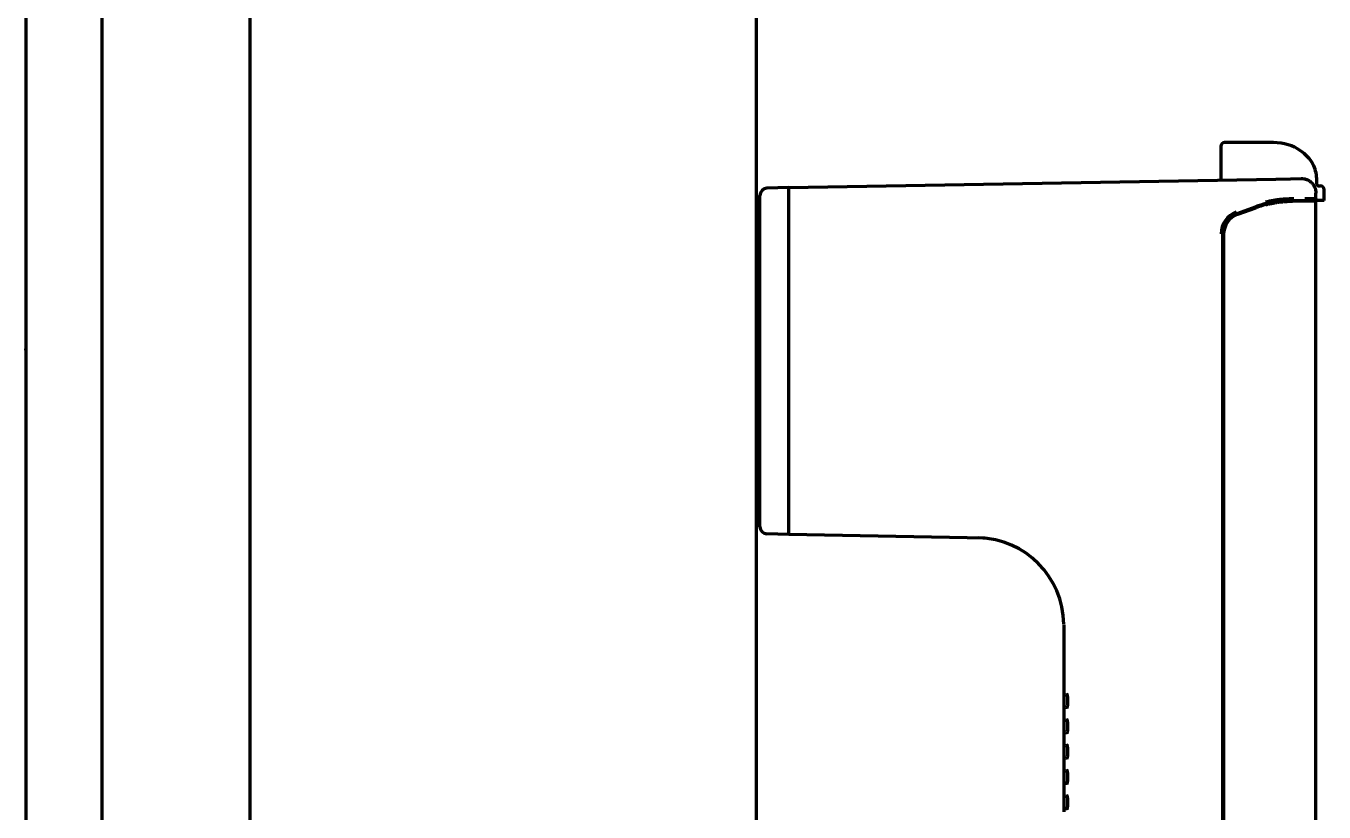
# Model space of a CAD drawing. Header units: inches. Extents: x -3077 to 7201, y 316 to 5463.
# Drawn here: x 5379.3 to 5558.8, y 2873.4 to 2982.1 of the extents above; entities that cross this region are included whole.
import ezdxf

# ---------------------------------------------------------------- set-up
doc = ezdxf.new("R2010")
doc.units = ezdxf.units.IN

msp = doc.modelspace()

# ---------------------------------------------------------------- linework, layer by layer
at = {"linetype": 'Continuous', "lineweight": 70}
for p, q in [((5379.28, 3749.16), (5379.28, 2083.96)), ((5410.28, 2109.76), (5410.28, 3747.76)), ((5480.28, 2099.76), (5480.28, 3747.76)), ((5389.79, 3697.81), (5389.79, 2350.51)), ((5544.53, 2965.48), (5544.53, 2960.8)), ((5546.01, 2965.98), (5545.03, 2965.98)), ((5551.69, 2965.98), (5546.01, 2965.98)), ((5551.78, 2965.98), (5551.69, 2965.98)), ((5484.78, 2959.76), (5552.12, 2960.93)), ((5552.12, 2960.93), (5554.14, 2960.97)), ((5554.14, 2960.97), (5555.62, 2960.99)), ((5557.78, 2960.23), (5557.78, 2960.98)), ((5558.02, 2959.98), (5558.27, 2959.98)), ((5558.27, 2959.98), (5558.28, 2959.98)), ((5484.78, 2959.76), (5481.74, 2959.65)), ((5556.12, 2958.23), (5557.66, 2958.23)), ((5557.66, 2958.23), (5557.66, 2958.99)), ((5558.78, 2957.98), (5558.78, 2959.48)), ((5480.78, 2956.5), (5480.28, 2956.49)), ((5546.75, 2956.15), (5549.29, 2957.08)), ((5546.77, 2956.05), (5549.26, 2956.96)), ((5546.85, 2956.05), (5549.34, 2956.96)), ((5554.42, 2957.86), (5553.72, 2957.86)), ((5554.42, 2957.98), (5555.88, 2957.98)), ((5556, 2957.86), (5554.42, 2957.86)), ((5555.88, 2957.98), (5557.41, 2957.98)), ((5557.6, 2957.86), (5556, 2957.86)), ((5557.7, 2957.98), (5557.41, 2957.98)), ((5557.6, 2957.86), (5557.6, 2837.76)), ((5557.7, 2957.98), (5557.75, 2957.98)), ((5558, 2957.98), (5557.75, 2957.98)), ((5558.27, 2957.98), (5558, 2957.98)), ((5558.77, 2957.98), (5558.27, 2957.98)), ((5558.78, 2957.98), (5558.77, 2957.98)), ((5544.78, 2778.65), (5544.78, 2953.33)), ((5544.83, 2778.72), (5544.83, 2953.27)), ((5544.9, 2778.72), (5544.9, 2953.27)), ((5480.78, 2935.94), (5480.78, 2936.09)), ((5484.78, 2935.94), (5484.78, 2936.09)), ((5480.28, 2915.02), (5480.78, 2915.01)), ((5484.78, 2911.76), (5481.74, 2911.86)), ((5511.9, 2911.28), (5484.78, 2911.76)), ((5522.78, 2899.3), (5522.78, 2890.12)), ((5522.78, 2887.44), (5522.78, 2887.42)), ((5522.78, 2887.39), (5522.78, 2886.62)), ((5522.78, 2883.94), (5522.78, 2883.92)), ((5522.78, 2883.89), (5522.78, 2883.12)), ((5522.78, 2880.44), (5522.78, 2880.42)), ((5522.78, 2880.39), (5522.78, 2879.62)), ((5522.78, 2876.94), (5522.78, 2876.92)), ((5522.78, 2876.89), (5522.78, 2876.12)), ((5522.78, 2876.09), (5522.79, 2875.92)), ((5522.8, 2875.77), (5522.8, 2875.64)), ((5522.78, 2873.44), (5522.78, 2873.42))]:
    msp.add_line(p, q, dxfattribs=at)
for centre, radius, start, end in [((5545.03, 2965.48), 0.5, 90, 180), ((5558.03, 2960.23), 0.25, 180, 270), ((5558.28, 2959.48), 0.5, 0, 90), ((5481.78, 2958.65), 1, 92, 180), ((5547.8, 2953.33), 3.25, 110, 180), ((5547.78, 2953.33), 3, 110, 180), ((5481.78, 2912.86), 1, 180, 268), ((5510.78, 2899.3), 12, 0.4104, 89)]:
    msp.add_arc(centre, radius, start, end, dxfattribs=at)
for centre, major_axis, ratio, start_param, end_param in [((5554.42, 2942.98), (-15, 0), 1, 4.956748, 5.061455), ((5554.42, 2942.89), (0, 14.97), 0.996917, 0.249261, 0.348036), ((5547.78, 2953.27), (0, 2.96), 0.996917, 0.348075, 1.570796), ((5547.85, 2953.27), (0, 2.96), 0.996917, 0.348075, 1.570796)]:
    msp.add_ellipse(centre, major_axis=major_axis, ratio=ratio, start_param=start_param, end_param=end_param, dxfattribs=at)
for points, knots in [([(5557.78, 2960.98), (5557.73, 2961.72), (5557.36, 2963.19), (5555.23, 2965.33), (5553.25, 2965.94), (5551.78, 2965.98)], [0, 0, 0, 0, 0.244195, 0.538911, 1, 1, 1, 1]), ([(5555.62, 2960.99), (5555.76, 2960.99), (5555.89, 2960.98), (5556.08, 2960.95), (5556.15, 2960.93), (5556.24, 2960.91), (5556.27, 2960.9), (5556.34, 2960.87), (5556.37, 2960.86), (5556.52, 2960.8), (5556.64, 2960.74), (5556.78, 2960.65), (5556.8, 2960.63), (5556.86, 2960.59), (5556.88, 2960.57), (5556.96, 2960.51), (5557.01, 2960.47), (5557.15, 2960.33), (5557.24, 2960.23), (5557.33, 2960.09), (5557.35, 2960.06), (5557.38, 2960), (5557.4, 2959.98), (5557.45, 2959.89), (5557.5, 2959.77), (5557.55, 2959.65), (5557.58, 2959.55), (5557.59, 2959.52), (5557.6, 2959.45), (5557.61, 2959.42), (5557.64, 2959.26), (5557.66, 2959.13), (5557.66, 2958.99)], [0, 0, 0, 0, 0.125, 0.125, 0.1875, 0.1875, 0.21875, 0.21875, 0.25, 0.25, 0.375, 0.375, 0.40625, 0.40625, 0.4375, 0.4375, 0.5, 0.5, 0.625, 0.625, 0.65625, 0.65625, 0.6875, 0.6875, 0.75, 0.8125, 0.8125, 0.84375, 0.84375, 0.875, 0.875, 1, 1, 1, 1]), ([(5480.78, 2936.09), (5480.78, 2936.83), (5480.78, 2937.56), (5480.78, 2939.02), (5480.78, 2940.47), (5480.78, 2941.88), (5480.78, 2943.28), (5480.78, 2943.97), (5480.78, 2944.99), (5480.78, 2945.42), (5480.78, 2945.83), (5480.78, 2946), (5480.78, 2946.09), (5480.78, 2946.34), (5480.78, 2946.5), (5480.78, 2946.99), (5480.78, 2947.32), (5480.78, 2947.8), (5480.78, 2947.96), (5480.78, 2948.27), (5480.78, 2948.43), (5480.78, 2949.21), (5480.78, 2949.8), (5480.78, 2950.95), (5480.78, 2951.5), (5480.78, 2952.29), (5480.78, 2952.55), (5480.78, 2952.93), (5480.78, 2953.05), (5480.78, 2953.24), (5480.78, 2953.3), (5480.78, 2953.42), (5480.78, 2953.48), (5480.78, 2954.01), (5480.78, 2954.46), (5480.78, 2955.28), (5480.78, 2955.66), (5480.78, 2956.18), (5480.78, 2956.35), (5480.78, 2956.59), (5480.78, 2956.66), (5480.78, 2956.82), (5480.78, 2956.89), (5480.78, 2957.24), (5480.78, 2957.49), (5480.78, 2957.91), (5480.78, 2958.26), (5480.78, 2958.47), (5480.78, 2958.55), (5480.78, 2958.56), (5480.78, 2958.58), (5480.78, 2958.6), (5480.78, 2958.61), (5480.78, 2958.64), (5480.78, 2958.65), (5480.78, 2958.65)], [0, 0, 0, 0, 0.062533, 0.062533, 0.125065, 0.187598, 0.187598, 0.25013, 0.25013, 0.281397, 0.289213, 0.289213, 0.29703, 0.29703, 0.312663, 0.312663, 0.343929, 0.343929, 0.359562, 0.359562, 0.375196, 0.375196, 0.437728, 0.437728, 0.500261, 0.500261, 0.531527, 0.531527, 0.54716, 0.54716, 0.554977, 0.554977, 0.562793, 0.562793, 0.625326, 0.625326, 0.687859, 0.687859, 0.719125, 0.719125, 0.734758, 0.734758, 0.750391, 0.750391, 0.812924, 0.812924, 0.875456, 0.937989, 0.937989, 0.945806, 0.945806, 0.953622, 0.969255, 0.969255, 1, 1, 1, 1]), ([(5484.78, 2936.09), (5484.78, 2939.27), (5484.78, 2945.54), (5484.78, 2953.37), (5484.78, 2958.55), (5484.78, 2959.76), (5484.78, 2959.76)], [0, 0, 0, 0, 0.250016, 0.500033, 0.750049, 1, 1, 1, 1]), ([(5550.75, 2957.78), (5550.84, 2957.8), (5550.93, 2957.82), (5551.11, 2957.86), (5551.2, 2957.88), (5551.47, 2957.93), (5551.82, 2958), (5552.16, 2958.05), (5552.42, 2958.09), (5552.5, 2958.1), (5552.67, 2958.12), (5552.75, 2958.13), (5553, 2958.15), (5553.16, 2958.17), (5553.47, 2958.19), (5553.63, 2958.2), (5553.92, 2958.22), (5554.06, 2958.22), (5554.24, 2958.23), (5554.27, 2958.23), (5554.34, 2958.23), (5554.44, 2958.23), (5554.54, 2958.23), (5554.6, 2958.23)], [0, 0, 0, 0, 0.0625, 0.0625, 0.125, 0.125, 0.25, 0.375, 0.375, 0.4375, 0.4375, 0.5, 0.5, 0.625, 0.625, 0.75, 0.75, 0.875, 0.875, 0.90625, 0.90625, 0.9375, 1, 1, 1, 1]), ([(5557.66, 2958.23), (5557.66, 2958.21), (5557.66, 2958.2), (5557.65, 2958.17), (5557.65, 2958.17), (5557.65, 2958.15), (5557.64, 2958.14), (5557.63, 2958.12), (5557.63, 2958.11), (5557.61, 2958.09), (5557.61, 2958.08), (5557.6, 2958.07), (5557.59, 2958.06), (5557.57, 2958.04), (5557.56, 2958.03), (5557.54, 2958.02), (5557.53, 2958.01), (5557.52, 2958.01), (5557.5, 2958), (5557.49, 2957.99), (5557.47, 2957.99), (5557.47, 2957.99), (5557.44, 2957.98), (5557.42, 2957.98), (5557.41, 2957.98)], [0, 0, 0, 0, 0.125, 0.125, 0.1875, 0.1875, 0.25, 0.25, 0.375, 0.375, 0.4375, 0.4375, 0.5, 0.5, 0.625, 0.625, 0.6875, 0.6875, 0.75, 0.8125, 0.8125, 0.875, 0.875, 1, 1, 1, 1]), ([(5550.74, 2957.39), (5550.83, 2957.41), (5550.91, 2957.44), (5551.04, 2957.47), (5551.08, 2957.48), (5551.17, 2957.49), (5551.21, 2957.5), (5551.42, 2957.55), (5551.59, 2957.58), (5551.92, 2957.64), (5552.08, 2957.67), (5552.4, 2957.72), (5552.56, 2957.74), (5552.76, 2957.76), (5552.8, 2957.77), (5552.88, 2957.78), (5552.92, 2957.78), (5553.03, 2957.79), (5553.11, 2957.8), (5553.34, 2957.82), (5553.48, 2957.83), (5553.77, 2957.84), (5553.9, 2957.85), (5554.17, 2957.85), (5554.3, 2957.86), (5554.42, 2957.86)], [0, 0, 0, 0, 0.0625, 0.0625, 0.09375, 0.09375, 0.125, 0.125, 0.25, 0.25, 0.375, 0.375, 0.5, 0.5, 0.53125, 0.53125, 0.5625, 0.5625, 0.625, 0.625, 0.75, 0.75, 0.875, 0.875, 1, 1, 1, 1]), ([(5550.79, 2957.54), (5550.88, 2957.56), (5550.96, 2957.58), (5551.13, 2957.62), (5551.22, 2957.63), (5551.47, 2957.69), (5551.8, 2957.75), (5552.12, 2957.8), (5552.37, 2957.84), (5552.45, 2957.85), (5552.61, 2957.87), (5552.68, 2957.88), (5552.92, 2957.91), (5553.07, 2957.92), (5553.36, 2957.94), (5553.5, 2957.95), (5553.78, 2957.97), (5553.92, 2957.97), (5554.08, 2957.98), (5554.11, 2957.98), (5554.18, 2957.98), (5554.27, 2957.98), (5554.36, 2957.98), (5554.42, 2957.98)], [0, 0, 0, 0, 0.0625, 0.0625, 0.125, 0.125, 0.25, 0.375, 0.375, 0.4375, 0.4375, 0.5, 0.5, 0.625, 0.625, 0.75, 0.75, 0.875, 0.875, 0.90625, 0.90625, 0.9375, 1, 1, 1, 1]), ([(5480.78, 2912.86), (5480.78, 2912.86), (5480.78, 2912.86), (5480.78, 2912.87), (5480.78, 2912.87), (5480.78, 2912.88), (5480.78, 2912.91), (5480.78, 2912.93), (5480.78, 2913.04), (5480.78, 2913.15), (5480.78, 2913.43), (5480.78, 2913.61), (5480.78, 2913.93), (5480.78, 2914.05), (5480.78, 2914.2), (5480.78, 2914.24), (5480.78, 2914.3), (5480.78, 2914.4), (5480.78, 2914.51), (5480.78, 2914.87), (5480.78, 2915.19), (5480.78, 2915.72), (5480.78, 2915.91), (5480.78, 2916.21), (5480.78, 2916.31), (5480.78, 2916.51), (5480.78, 2916.61), (5480.78, 2917.14), (5480.78, 2917.6), (5480.78, 2918.56), (5480.78, 2919.07), (5480.78, 2919.88), (5480.78, 2920.16), (5480.78, 2920.52), (5480.78, 2920.59), (5480.78, 2920.73), (5480.78, 2920.95), (5480.78, 2921.17), (5480.78, 2921.91), (5480.78, 2922.52), (5480.78, 2923.79), (5480.78, 2924.44), (5480.78, 2925.28), (5480.78, 2925.53), (5480.78, 2925.78), (5480.78, 2925.96), (5480.78, 2926.04), (5480.78, 2926.47), (5480.78, 2926.82), (5480.78, 2927.87), (5480.78, 2928.57), (5480.78, 2930.01), (5480.78, 2930.73), (5480.78, 2931.83), (5480.78, 2932.2), (5480.78, 2932.76), (5480.78, 2932.94), (5480.78, 2933.31), (5480.78, 2933.5), (5480.78, 2934.44), (5480.78, 2935.19), (5480.78, 2935.94)], [0, 0, 0, 0, 0.007768, 0.01558, 0.01558, 0.031206, 0.031206, 0.062458, 0.062458, 0.12496, 0.12496, 0.187463, 0.187463, 0.218715, 0.218715, 0.226528, 0.226528, 0.23434, 0.249966, 0.249966, 0.312469, 0.312469, 0.34372, 0.34372, 0.359346, 0.359346, 0.374972, 0.374972, 0.437475, 0.437475, 0.499977, 0.499977, 0.531229, 0.531229, 0.539042, 0.539042, 0.546855, 0.56248, 0.56248, 0.624983, 0.624983, 0.687486, 0.687486, 0.703112, 0.710924, 0.710924, 0.718737, 0.718737, 0.749989, 0.749989, 0.812492, 0.812492, 0.874994, 0.874994, 0.906246, 0.906246, 0.921871, 0.921871, 0.937497, 0.937497, 1, 1, 1, 1]), ([(5522.78, 2890.12), (5522.78, 2890.12), (5522.78, 2890.11), (5522.78, 2890.1), (5522.78, 2890.09), (5522.78, 2890.09), (5522.78, 2890.09), (5522.78, 2890.09), (5522.78, 2890.09), (5522.78, 2890.09), (5522.78, 2890.03), (5522.8, 2889.82), (5522.81, 2889.43), (5522.82, 2889.12), (5522.82, 2888.94)], [0, 0, 0, 0, 0.005451, 0.013653, 0.014988, 0.015852, 0.016811, 0.018403, 0.022098, 0.036367, 0.22674, 0.471149, 0.720399, 1, 1, 1, 1]), ([(5522.78, 2890.09), (5522.78, 2890.09), (5522.78, 2890.09), (5522.78, 2890.07), (5522.79, 2889.97), (5522.8, 2889.8), (5522.8, 2889.66), (5522.8, 2889.64)], [0, 0, 0, 0, 0.009366, 0.125992, 0.509132, 0.941774, 1, 1, 1, 1]), ([(5522.82, 2888.94), (5522.82, 2888.75), (5522.82, 2888.4), (5522.81, 2887.92), (5522.79, 2887.58), (5522.78, 2887.47), (5522.78, 2887.44)], [0, 0, 0, 0, 0.268394, 0.530216, 0.758686, 1, 1, 1, 1]), ([(5522.8, 2889.64), (5522.81, 2889.53), (5522.82, 2889.28), (5522.82, 2888.97), (5522.82, 2888.8), (5522.82, 2888.8)], [0, 0, 0, 0, 0.452435, 0.999956, 1, 1, 1, 1]), ([(5523.2, 2889.78), (5523.2, 2889.78), (5523.21, 2889.76), (5523.23, 2889.68), (5523.26, 2889.57), (5523.27, 2889.47), (5523.27, 2889.45)], [0, 0, 0, 0, 0.178169, 0.4765, 0.887764, 1, 1, 1, 1]), ([(5523.32, 2888.87), (5523.32, 2888.86), (5523.33, 2888.7), (5523.31, 2888.4), (5523.29, 2888.1), (5523.26, 2888), (5523.26, 2887.98)], [0, 0, 0, 0, 0.051676, 0.507762, 0.911768, 1, 1, 1, 1]), ([(5522.78, 2886.62), (5522.78, 2886.62), (5522.78, 2886.61), (5522.78, 2886.6), (5522.78, 2886.59), (5522.78, 2886.59), (5522.78, 2886.59), (5522.78, 2886.59), (5522.78, 2886.59), (5522.78, 2886.59), (5522.78, 2886.53), (5522.8, 2886.32), (5522.81, 2885.93), (5522.82, 2885.62), (5522.82, 2885.44)], [0, 0, 0, 0, 0.005452, 0.013653, 0.014988, 0.015852, 0.016811, 0.018403, 0.022098, 0.036366, 0.226706, 0.471117, 0.720365, 1, 1, 1, 1]), ([(5522.78, 2886.59), (5522.78, 2886.59), (5522.78, 2886.59), (5522.78, 2886.57), (5522.79, 2886.47), (5522.8, 2886.3), (5522.8, 2886.16), (5522.8, 2886.14)], [0, 0, 0, 0, 0.009366, 0.125992, 0.509132, 0.941773, 1, 1, 1, 1]), ([(5523.26, 2887.98), (5523.25, 2887.92), (5523.23, 2887.82), (5523.2, 2887.74), (5523.2, 2887.73), (5523.2, 2887.73)], [0, 0, 0, 0, 0.446092, 0.85264, 1, 1, 1, 1]), ([(5522.82, 2885.44), (5522.82, 2885.25), (5522.82, 2884.9), (5522.81, 2884.42), (5522.79, 2884.08), (5522.78, 2883.97), (5522.78, 2883.94)], [0, 0, 0, 0, 0.268394, 0.530216, 0.758686, 1, 1, 1, 1]), ([(5522.8, 2886.14), (5522.81, 2886.03), (5522.82, 2885.78), (5522.82, 2885.47), (5522.82, 2885.3), (5522.82, 2885.3)], [0, 0, 0, 0, 0.452434, 0.999955, 1, 1, 1, 1]), ([(5523.2, 2886.28), (5523.2, 2886.28), (5523.21, 2886.26), (5523.23, 2886.18), (5523.26, 2886.07), (5523.27, 2885.97), (5523.27, 2885.95)], [0, 0, 0, 0, 0.178169, 0.4765, 0.887764, 1, 1, 1, 1]), ([(5523.32, 2885.37), (5523.32, 2885.36), (5523.33, 2885.2), (5523.31, 2884.9), (5523.29, 2884.6), (5523.26, 2884.5), (5523.26, 2884.48)], [0, 0, 0, 0, 0.051676, 0.507762, 0.911768, 1, 1, 1, 1]), ([(5522.78, 2883.12), (5522.78, 2883.12), (5522.78, 2883.11), (5522.78, 2883.1), (5522.78, 2883.09), (5522.78, 2883.09), (5522.78, 2883.09), (5522.78, 2883.09), (5522.78, 2883.09), (5522.78, 2883.09), (5522.78, 2883.03), (5522.8, 2882.82), (5522.81, 2882.43), (5522.82, 2882.12), (5522.82, 2881.94)], [0, 0, 0, 0, 0.005451, 0.013653, 0.014988, 0.015852, 0.016811, 0.018403, 0.022098, 0.036367, 0.226732, 0.471142, 0.720391, 1, 1, 1, 1]), ([(5522.78, 2883.09), (5522.78, 2883.09), (5522.78, 2883.09), (5522.78, 2883.07), (5522.79, 2882.97), (5522.8, 2882.8), (5522.8, 2882.66), (5522.8, 2882.64)], [0, 0, 0, 0, 0.009366, 0.125991, 0.50913, 0.94177, 1, 1, 1, 1]), ([(5523.26, 2884.48), (5523.25, 2884.42), (5523.23, 2884.32), (5523.2, 2884.24), (5523.2, 2884.23), (5523.2, 2884.23)], [0, 0, 0, 0, 0.446092, 0.85264, 1, 1, 1, 1]), ([(5523.2, 2882.78), (5523.2, 2882.78), (5523.21, 2882.76), (5523.23, 2882.68), (5523.26, 2882.57), (5523.27, 2882.47), (5523.27, 2882.45)], [0, 0, 0, 0, 0.178169, 0.4765, 0.887764, 1, 1, 1, 1]), ([(5522.82, 2881.94), (5522.82, 2881.75), (5522.82, 2881.4), (5522.81, 2880.92), (5522.79, 2880.58), (5522.78, 2880.47), (5522.78, 2880.44)], [0, 0, 0, 0, 0.268394, 0.530216, 0.758686, 1, 1, 1, 1]), ([(5522.8, 2882.64), (5522.81, 2882.53), (5522.82, 2882.28), (5522.82, 2881.97), (5522.82, 2881.8), (5522.82, 2881.8)], [0, 0, 0, 0, 0.452431, 0.999953, 1, 1, 1, 1]), ([(5523.26, 2880.98), (5523.25, 2880.92), (5523.23, 2880.82), (5523.2, 2880.74), (5523.2, 2880.73), (5523.2, 2880.73)], [0, 0, 0, 0, 0.446092, 0.85264, 1, 1, 1, 1]), ([(5523.32, 2881.87), (5523.32, 2881.86), (5523.33, 2881.7), (5523.31, 2881.4), (5523.29, 2881.1), (5523.26, 2881), (5523.26, 2880.98)], [0, 0, 0, 0, 0.051676, 0.507762, 0.911768, 1, 1, 1, 1]), ([(5522.78, 2879.62), (5522.78, 2879.62), (5522.78, 2879.61), (5522.78, 2879.6), (5522.78, 2879.59), (5522.78, 2879.59), (5522.78, 2879.59), (5522.78, 2879.59), (5522.78, 2879.59), (5522.78, 2879.59), (5522.78, 2879.53), (5522.8, 2879.32), (5522.81, 2878.93), (5522.82, 2878.62), (5522.82, 2878.44)], [0, 0, 0, 0, 0.005452, 0.013653, 0.014988, 0.015852, 0.016811, 0.018403, 0.022098, 0.036367, 0.226718, 0.471129, 0.720377, 1, 1, 1, 1]), ([(5522.78, 2879.59), (5522.78, 2879.59), (5522.78, 2879.59), (5522.78, 2879.57), (5522.79, 2879.47), (5522.8, 2879.3), (5522.8, 2879.16), (5522.8, 2879.14)], [0, 0, 0, 0, 0.009366, 0.125992, 0.509131, 0.941772, 1, 1, 1, 1]), ([(5523.2, 2879.28), (5523.2, 2879.28), (5523.21, 2879.26), (5523.23, 2879.18), (5523.26, 2879.07), (5523.27, 2878.97), (5523.27, 2878.95)], [0, 0, 0, 0, 0.178169, 0.4765, 0.887764, 1, 1, 1, 1]), ([(5522.82, 2878.44), (5522.82, 2878.25), (5522.82, 2877.9), (5522.81, 2877.42), (5522.79, 2877.08), (5522.78, 2876.97), (5522.78, 2876.94)], [0, 0, 0, 0, 0.268394, 0.530216, 0.758686, 1, 1, 1, 1]), ([(5522.8, 2879.14), (5522.81, 2879.03), (5522.82, 2878.78), (5522.82, 2878.47), (5522.82, 2878.3), (5522.82, 2878.3)], [0, 0, 0, 0, 0.452434, 0.999955, 1, 1, 1, 1]), ([(5523.26, 2877.48), (5523.25, 2877.42), (5523.23, 2877.32), (5523.2, 2877.24), (5523.2, 2877.23), (5523.2, 2877.23)], [0, 0, 0, 0, 0.446092, 0.85264, 1, 1, 1, 1]), ([(5523.32, 2878.37), (5523.32, 2878.36), (5523.33, 2878.2), (5523.31, 2877.9), (5523.29, 2877.6), (5523.26, 2877.5), (5523.26, 2877.48)], [0, 0, 0, 0, 0.051676, 0.507762, 0.911768, 1, 1, 1, 1]), ([(5522.78, 2876.12), (5522.78, 2876.12), (5522.78, 2876.11), (5522.78, 2876.1), (5522.78, 2876.09), (5522.78, 2876.09), (5522.78, 2876.09), (5522.78, 2876.09), (5522.78, 2876.09), (5522.78, 2876.09), (5522.78, 2876.03), (5522.8, 2875.82), (5522.81, 2875.43), (5522.82, 2875.12), (5522.82, 2874.94)], [0, 0, 0, 0, 0.005452, 0.013653, 0.014988, 0.015852, 0.016811, 0.018403, 0.022098, 0.036366, 0.226708, 0.471119, 0.720367, 1, 1, 1, 1]), ([(5522.8, 2875.64), (5522.81, 2875.53), (5522.82, 2875.28), (5522.82, 2874.97), (5522.82, 2874.8), (5522.82, 2874.8)], [0, 0, 0, 0, 0.452434, 0.999955, 1, 1, 1, 1]), ([(5523.2, 2875.78), (5523.2, 2875.78), (5523.21, 2875.76), (5523.23, 2875.68), (5523.26, 2875.57), (5523.27, 2875.47), (5523.27, 2875.45)], [0, 0, 0, 0, 0.178169, 0.4765, 0.887764, 1, 1, 1, 1]), ([(5522.82, 2874.94), (5522.82, 2874.75), (5522.82, 2874.4), (5522.81, 2873.92), (5522.79, 2873.58), (5522.78, 2873.47), (5522.78, 2873.44)], [0, 0, 0, 0, 0.268394, 0.530216, 0.758686, 1, 1, 1, 1]), ([(5523.26, 2873.98), (5523.25, 2873.92), (5523.23, 2873.82), (5523.2, 2873.74), (5523.2, 2873.73), (5523.2, 2873.73)], [0, 0, 0, 0, 0.446092, 0.85264, 1, 1, 1, 1]), ([(5523.32, 2874.87), (5523.32, 2874.86), (5523.33, 2874.7), (5523.31, 2874.4), (5523.29, 2874.1), (5523.26, 2874), (5523.26, 2873.98)], [0, 0, 0, 0, 0.051676, 0.507762, 0.911768, 1, 1, 1, 1])]:
    msp.add_open_spline(points, degree=3, knots=knots, dxfattribs=at)
for points, degree in [([(5484.78, 2911.76), (5484.78, 2911.76), (5484.78, 2912.98), (5484.78, 2918.25), (5484.78, 2926.24), (5484.78, 2932.67), (5484.78, 2935.94)], 3), ([(5523.27, 2889.45), (5523.31, 2889.21), (5523.32, 2888.89)], 2), ([(5523.32, 2888.89), (5523.32, 2888.87)], 1), ([(5523.27, 2885.95), (5523.31, 2885.71), (5523.32, 2885.39)], 2), ([(5523.32, 2885.39), (5523.32, 2885.37)], 1), ([(5523.27, 2882.45), (5523.31, 2882.21), (5523.32, 2881.89)], 2), ([(5523.32, 2881.89), (5523.32, 2881.87)], 1), ([(5523.27, 2878.95), (5523.31, 2878.71), (5523.32, 2878.39)], 2), ([(5523.32, 2878.39), (5523.32, 2878.37)], 1), ([(5523.27, 2875.45), (5523.31, 2875.21), (5523.32, 2874.89)], 2), ([(5523.32, 2874.89), (5523.32, 2874.87)], 1)]:
    msp.add_open_spline(points, degree=degree, dxfattribs=at)
msp.add_point((5379.28, 2937.36), dxfattribs=at)

doc.saveas('drawing.dxf')
